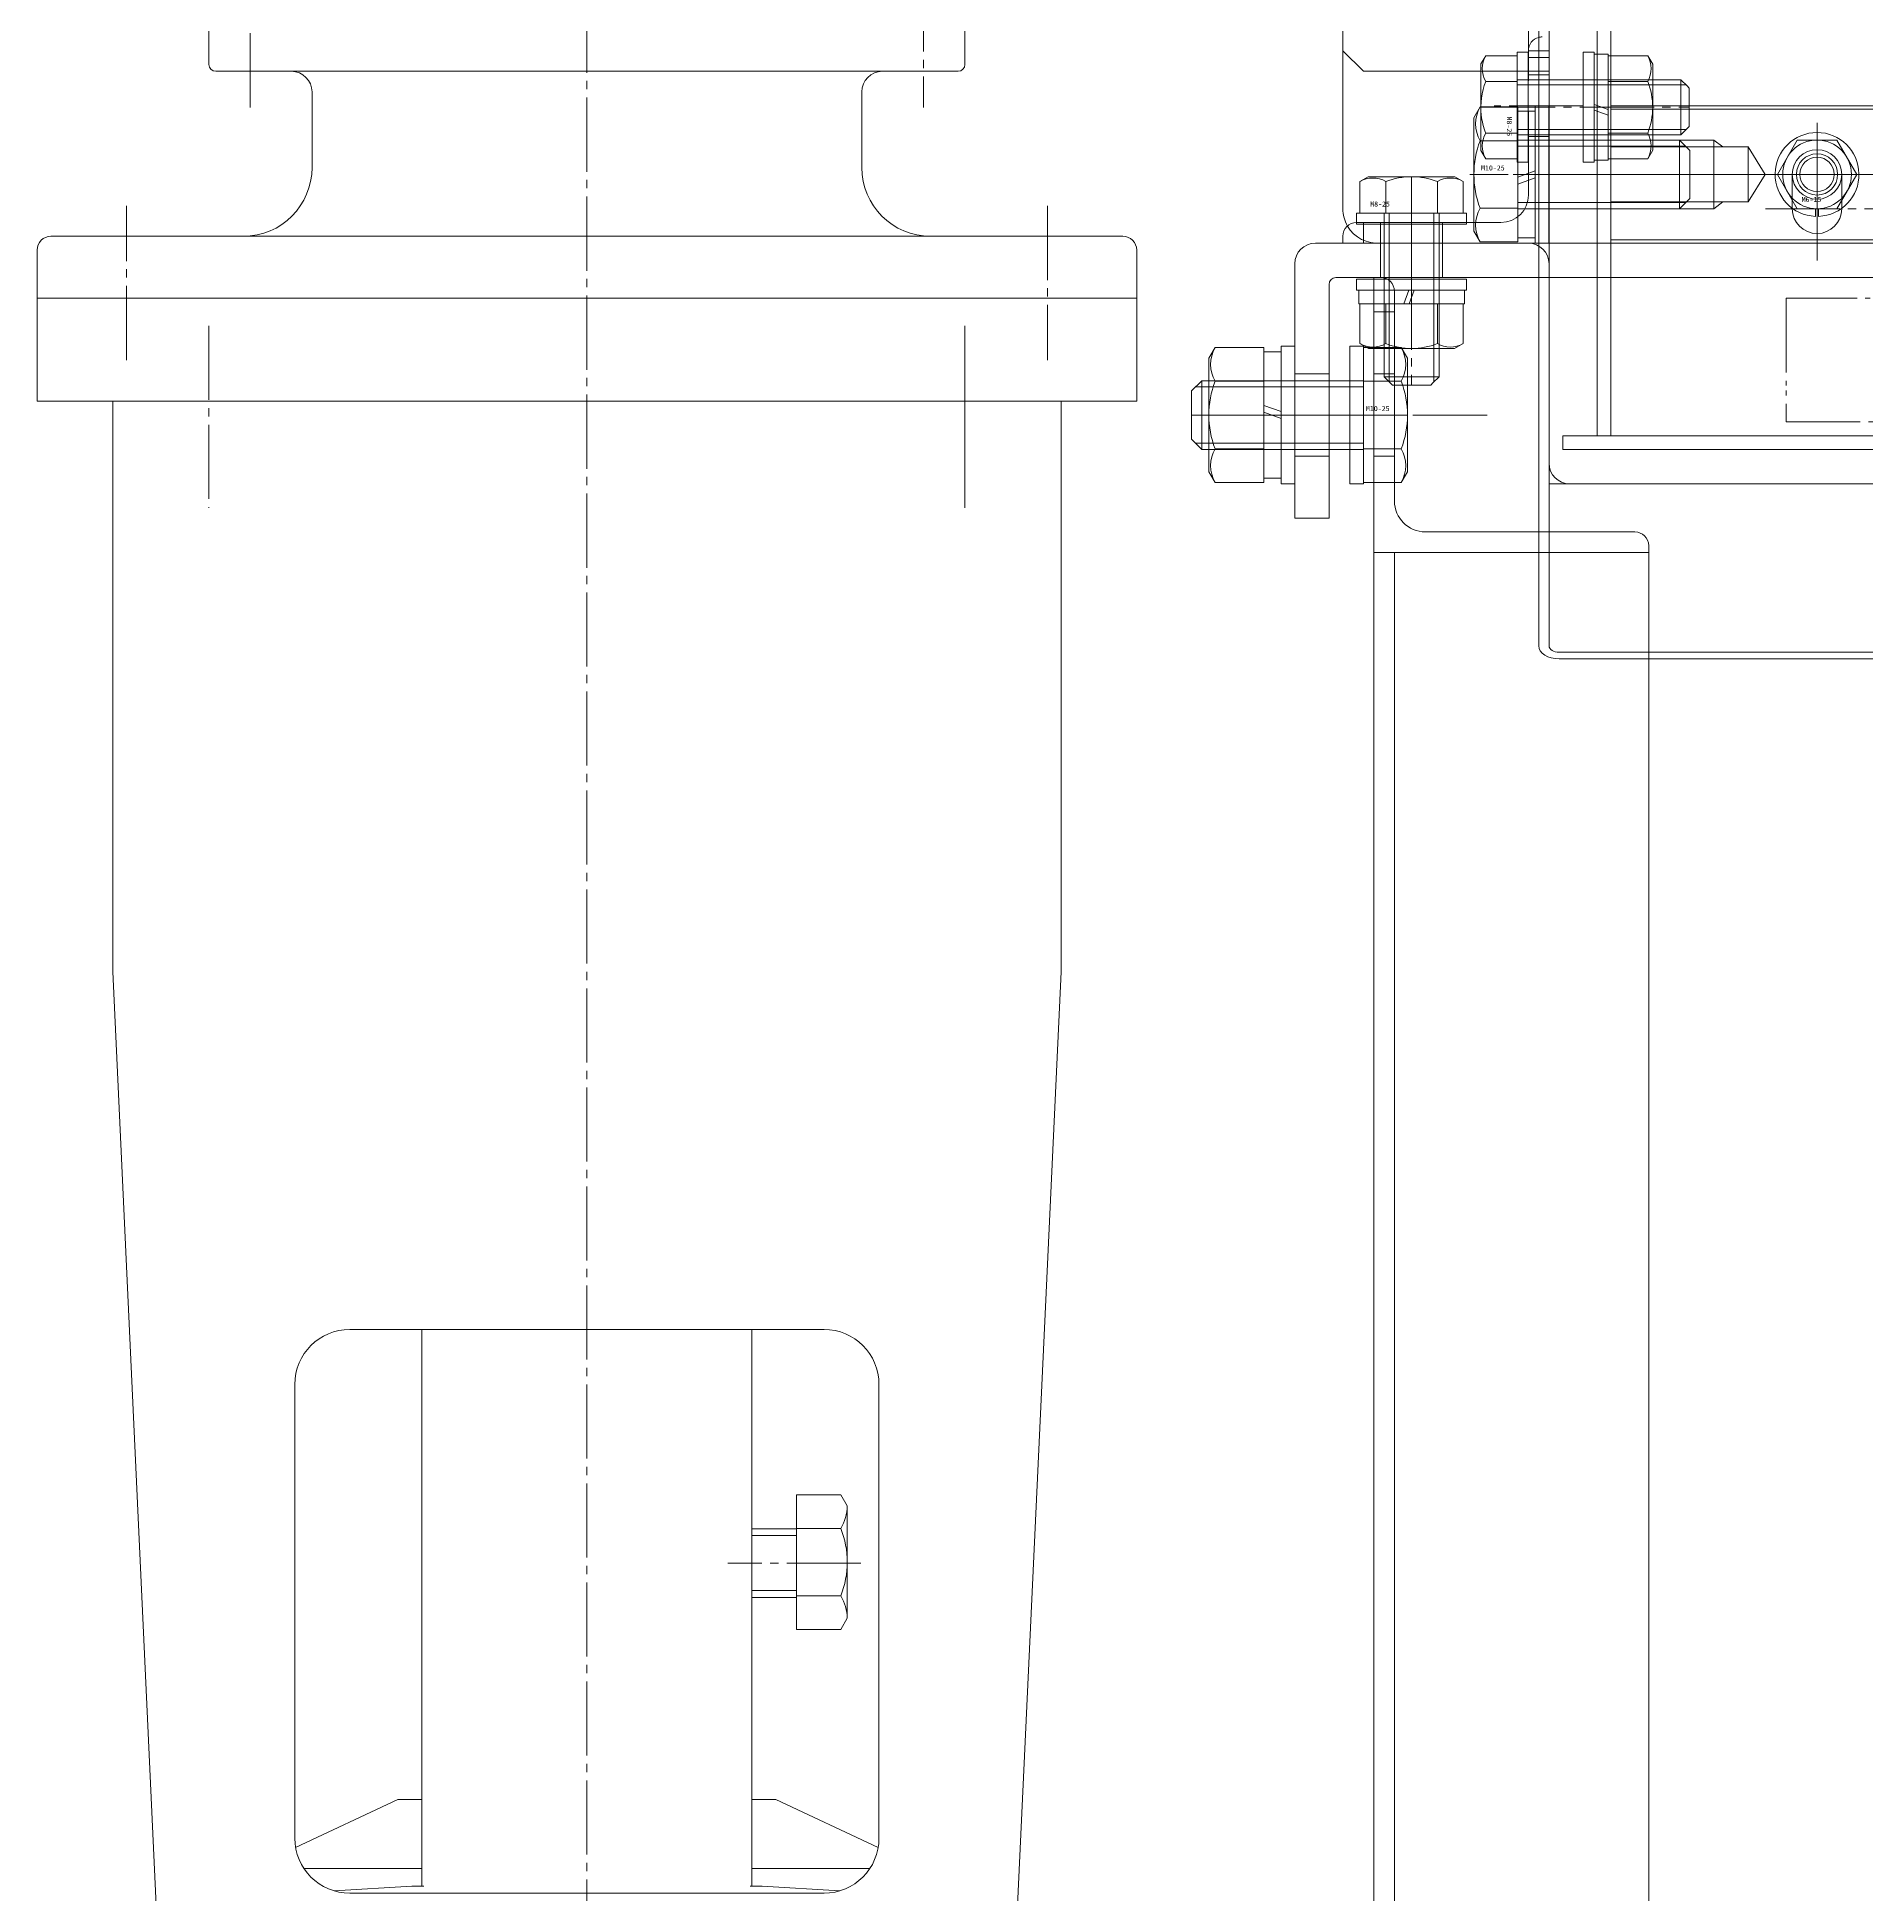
# Model space of a CAD drawing. Units: millimetres at full size. Extents: x -5218 to 5218, y -4308 to 3712.
# Drawn here: x -4675.7 to -4409.5, y 1249.3 to 1519.6 of the extents above; entities that cross this region are included whole.
import ezdxf
from ezdxf.enums import TextEntityAlignment as Align

# ---------------------------------------------------------------- set-up
doc = ezdxf.new("R2010")
doc.units = ezdxf.units.MM
doc.header["$LTSCALE"] = 1.2
doc.linetypes.add('CHAIN2', pattern=[12, 9, -1, 1, -1])
doc.linetypes.add('DOUBLE_CHAIN2', pattern=[12.8, 9, -1, 0.6, -0.6, 0.6, -1])
for name, color, linetype, lineweight in [('0-1_01_外形線', 134, 'Continuous', 9), ('0-2_03_かくれ線', 5, 'Continuous', 9), ('0-3_04_中心線', 4, 'CHAIN2', 9), ('0-4_02_細線', 6, 'Continuous', 9), ('0-6_05_仮想線', 7, 'DOUBLE_CHAIN2', 9)]:
    doc.layers.add(name, color=color, linetype=linetype, lineweight=lineweight)
doc.styles.add('ＭＳ ゴシック', font='')
doc.styles.get('ＭＳ ゴシック').set_extended_font_data('MS Gothic')

msp = doc.modelspace()

# ---------------------------------------------------------------- linework, layer by layer
at = {"layer": '0-1_01_外形線'}
for p, q in [((-4457.223, 1764.593), (-4457.223, 1431.042)), ((-4455.723, 1764.593), (-4455.723, 1431.042)), ((-4650.722, 1515.589), (-4650.722, 1537.589)), ((-4540.722, 1537.589), (-4540.722, 1515.589)), ((-4458.723, 1522.083), (-4458.723, 1517.586)), ((-4485.723, 1494.586), (-4485.724, 1517.588)), ((-4464.94, 1516.864), (-4465.636, 1515.659)), ((-4460.336, 1516.864), (-4464.94, 1516.864)), ((-4460.336, 1517.359), (-4460.336, 1508.214)), ((-4458.736, 1517.359), (-4460.336, 1517.359)), ((-4460.336, 1516.864), (-4460.336, 1508.214)), ((-4458.738, 1508.774), (-4458.723, 1517.589)), ((-4458.736, 1507.599), (-4458.736, 1517.359)), ((-4458.723, 1516.589), (-4457.223, 1516.589)), ((-4649.722, 1514.589), (-4595.722, 1514.589)), ((-4595.722, 1514.589), (-4541.722, 1514.589)), ((-4465.636, 1508.213), (-4465.636, 1515.659)), ((-4635.722, 1500.589), (-4635.722, 1511.589)), ((-4555.722, 1511.589), (-4555.722, 1500.589)), ((-4460.336, 1513.111), (-4464.94, 1513.111)), ((-4465.75, 1509.404), (-4466.653, 1507.839)), ((-4466.653, 1507.839), (-4466.653, 1491.339)), ((-4460.253, 1509.404), (-4465.75, 1509.404)), ((-4460.253, 1489.774), (-4460.253, 1509.404)), ((-4457.753, 1508.789), (-4460.253, 1508.789)), ((-4457.753, 1489.589), (-4457.753, 1509.589)), ((-4457.223, 1509.589), (-4457.753, 1509.589)), ((-4460.253, 1504.496), (-4465.75, 1504.496)), ((-4457.753, 1500.089), (-4460.253, 1499.179)), ((-4483.228, 1498.563), (-4482.022, 1499.259)), ((-4483.228, 1493.959), (-4483.228, 1498.563)), ((-4482.022, 1499.259), (-4469.422, 1499.259)), ((-4479.475, 1493.959), (-4479.475, 1498.563)), ((-4471.97, 1493.959), (-4471.97, 1498.563)), ((-4468.217, 1498.563), (-4469.422, 1499.259)), ((-4468.217, 1493.959), (-4468.217, 1498.563)), ((-4457.753, 1499.089), (-4460.253, 1498.179)), ((-4460.253, 1494.682), (-4465.75, 1494.682)), ((-4466.653, 1492.589), (-4483.723, 1492.589)), ((-4467.722, 1493.959), (-4483.722, 1493.959)), ((-4483.722, 1492.359), (-4483.722, 1493.959)), ((-4483.722, 1492.359), (-4467.722, 1492.359)), ((-4468.217, 1493.959), (-4483.228, 1493.959)), ((-4482.723, 1489.589), (-4482.723, 1492.589)), ((-4467.722, 1492.359), (-4467.722, 1493.959)), ((-4673.722, 1490.589), (-4595.722, 1490.589)), ((-4595.722, 1490.589), (-4517.723, 1490.589)), ((-4457.223, 1489.589), (-4489.723, 1489.589)), ((-4485.723, 1489.589), (-4485.723, 1490.589)), ((-4466.653, 1489.589), (-4485.723, 1489.589)), ((-4465.75, 1489.774), (-4466.653, 1491.339)), ((-4460.253, 1489.774), (-4465.75, 1489.774)), ((-4460.253, 1490.389), (-4457.753, 1490.389)), ((-4457.753, 1489.589), (-4457.223, 1489.589)), ((-4675.722, 1481.589), (-4675.722, 1488.589)), ((-4515.723, 1488.589), (-4515.723, 1481.589)), ((-4457.223, 1484.589), (-4486.723, 1484.589)), ((-4455.723, 1484.589), (-4176.723, 1484.589)), ((-4675.722, 1481.589), (-4675.722, 1466.589)), ((-4675.722, 1481.589), (-4595.722, 1481.589)), ((-4675.722, 1481.589), (-4595.722, 1481.589)), ((-4515.723, 1481.589), (-4595.722, 1481.589)), ((-4515.723, 1481.589), (-4595.722, 1481.589)), ((-4515.723, 1481.589), (-4515.723, 1466.589)), ((-4478.223, 1452.089), (-4478.223, 1482.589)), ((-4481.223, 1479.589), (-4478.223, 1479.589)), ((-4540.722, 1477.589), (-4540.722, 1451.089)), ((-4504.319, 1474.404), (-4505.223, 1472.839)), ((-4505.223, 1456.339), (-4505.223, 1472.839)), ((-4497.223, 1474.404), (-4504.319, 1474.404)), ((-4497.223, 1454.774), (-4497.223, 1474.404)), ((-4494.723, 1474.589), (-4494.723, 1454.589)), ((-4494.723, 1474.589), (-4492.723, 1474.589)), ((-4492.723, 1474.589), (-4492.723, 1454.589)), ((-4484.723, 1474.589), (-4484.723, 1454.589)), ((-4484.723, 1474.589), (-4482.723, 1474.589)), ((-4482.723, 1474.589), (-4482.723, 1454.589)), ((-4482.723, 1474.404), (-4477.226, 1474.404)), ((-4477.226, 1474.404), (-4476.323, 1472.839)), ((-4476.323, 1472.839), (-4476.323, 1456.339)), ((-4506.223, 1469.589), (-4507.723, 1468.089)), ((-4507.723, 1468.089), (-4507.723, 1461.089)), ((-4505.223, 1468.689), (-4507.123, 1468.689)), ((-4505.223, 1469.589), (-4505.223, 1459.589)), ((-4497.223, 1469.496), (-4504.319, 1469.496)), ((-4482.723, 1469.496), (-4477.226, 1469.496)), ((-4675.722, 1466.589), (-4595.722, 1466.589)), ((-4664.722, 1383.589), (-4664.722, 1466.589)), ((-4664.722, 1466.589), (-4645.222, 1466.589)), ((-4515.723, 1466.589), (-4595.722, 1466.589)), ((-4526.722, 1466.589), (-4546.222, 1466.589)), ((-4526.722, 1383.589), (-4526.722, 1466.589)), ((-4494.723, 1465.089), (-4497.223, 1465.999)), ((-4497.223, 1455.389), (-4497.223, 1464.999)), ((-4494.723, 1464.089), (-4497.223, 1464.999)), ((-4506.223, 1459.589), (-4507.723, 1461.089)), ((-4505.223, 1460.489), (-4507.123, 1460.489)), ((-4497.223, 1459.682), (-4504.319, 1459.682)), ((-4482.723, 1459.682), (-4477.226, 1459.682)), ((-4504.319, 1454.774), (-4505.223, 1456.339)), ((-4497.223, 1454.774), (-4504.319, 1454.774)), ((-4494.723, 1455.389), (-4497.223, 1455.389)), ((-4494.723, 1454.589), (-4492.723, 1454.589)), ((-4484.723, 1454.589), (-4482.723, 1454.589)), ((-4482.723, 1454.774), (-4477.226, 1454.774)), ((-4477.226, 1454.774), (-4476.323, 1456.339)), ((-4455.723, 1454.586), (-4176.723, 1454.586)), ((-4443.223, 1447.589), (-4473.723, 1447.589)), ((-4441.223, 1444.589), (-4441.223, 1445.589)), ((-4454.223, 1430.078), (-4178.223, 1430.078)), ((-4178.223, 1429.114), (-4454.223, 1429.114)), ((-4664.722, 1383.589), (-4657.232, 1223.009)), ((-4526.722, 1383.589), (-4534.213, 1223.009)), ((-4595.722, 1331.589), (-4630.222, 1331.589)), ((-4619.722, 1331.589), (-4619.722, 1250.589)), ((-4595.722, 1331.589), (-4561.222, 1331.589)), ((-4571.722, 1331.589), (-4571.722, 1250.589)), ((-4638.222, 1323.589), (-4638.222, 1257.589)), ((-4553.222, 1323.589), (-4553.222, 1257.589)), ((-4565.247, 1287.944), (-4565.247, 1307.543)), ((-4558.78, 1307.543), (-4565.247, 1307.543)), ((-4557.841, 1305.921), (-4558.777, 1307.543)), ((-4565.247, 1302.589), (-4571.722, 1302.589)), ((-4558.777, 1302.643), (-4565.247, 1302.643)), ((-4565.247, 1292.589), (-4571.722, 1292.589)), ((-4558.777, 1292.844), (-4565.247, 1292.844)), ((-4558.777, 1287.944), (-4565.247, 1287.944)), ((-4623.222, 1263.189), (-4638.108, 1256.243)), ((-4623.222, 1263.189), (-4619.722, 1263.189)), ((-4568.222, 1263.189), (-4571.722, 1263.189)), ((-4568.222, 1263.189), (-4553.337, 1256.243)), ((-4636.904, 1253.189), (-4619.722, 1253.189)), ((-4554.541, 1253.189), (-4571.722, 1253.189)), ((-4632.515, 1249.925), (-4621.222, 1250.589)), ((-4595.722, 1249.589), (-4630.222, 1249.589)), ((-4619.472, 1250.589), (-4621.222, 1250.589)), ((-4595.722, 1249.589), (-4561.222, 1249.589)), ((-4571.972, 1250.589), (-4570.222, 1250.589)), ((-4558.929, 1249.925), (-4570.222, 1250.589))]:
    msp.add_line(p, q, dxfattribs=at)
for points in [[(-4465.636, 1514.586), (-4482.723, 1514.586), (-4485.723, 1517.586), (-4485.723, 1607.439)], [(-4492.723, 1486.589), (-4492.723, 1449.589), (-4487.723, 1449.589), (-4487.723, 1483.589)], [(-4480.223, 1484.589), (-4481.223, 1484.589), (-4481.223, 1444.589), (-4441.223, 1444.589)], [(-4675.722, 1481.589), (-4595.722, 1481.589), (-4515.723, 1481.589)], [(-4675.722, 1481.589), (-4595.722, 1481.589), (-4515.723, 1481.589)], [(-4497.223, 1465.999), (-4497.223, 1473.789), (-4494.723, 1473.789)], [(-4505.223, 1469.589), (-4506.223, 1469.589), (-4506.223, 1459.589), (-4505.223, 1459.589)], [(-4441.223, 1244.589), (-4441.223, 1444.589), (-4481.223, 1444.589), (-4481.223, 1244.589)], [(-4557.841, 1305.921), (-4557.841, 1289.566), (-4558.777, 1287.944)]]:
    msp.add_lwpolyline(points, dxfattribs=at)
for centre, radius, start, end in [((-4456.723, 1517.589), 2, 104.47751, 180), ((-4461.69, 1514.988), 3.753, 150.00001, 209.99999), ((-4649.722, 1515.589), 1, 180, 270), ((-4638.722, 1511.589), 3, 0, 90), ((-4552.722, 1511.589), 3, 90, 180), ((-4541.722, 1515.589), 1, 270, 0), ((-4455.171, 1509.359), 10.465, 158.98558, 186.2826), ((-4461.5, 1506.95), 4.907, 150.00001, 209.99999), ((-4452.874, 1499.589), 13.779, 159.136, 200.864), ((-4645.722, 1500.589), 10, 270, 0), ((-4545.722, 1500.589), 10, 180, 270), ((-4481.351, 1495.313), 3.753, 60.00001, 119.99999), ((-4475.722, 1488.794), 10.465, 68.98558, 111.01442), ((-4470.093, 1495.313), 3.753, 60.00001, 119.99999), ((-4480.723, 1494.586), 5, 180, 210.03328), ((-4461.5, 1492.228), 4.907, 150.00001, 209.99999), ((-4483.723, 1490.589), 2, 90, 180), ((-4673.722, 1488.589), 2, 90, 180), ((-4517.723, 1488.589), 2, 0, 90), ((-4489.723, 1486.589), 3, 90, 180), ((-4486.723, 1483.589), 1, 90, 180), ((-4480.223, 1482.589), 2, 0, 90), ((-4500.069, 1471.95), 4.907, 150.00001, 209.99999), ((-4481.476, 1471.95), 4.907, 330.00001, 29.99999), ((-4491.444, 1464.589), 13.779, 159.136, 200.864), ((-4490.102, 1464.589), 13.779, 339.136, 20.864), ((-4500.069, 1457.228), 4.907, 150.00001, 209.99999), ((-4481.476, 1457.228), 4.907, 330.00001, 29.99999), ((-4473.723, 1452.089), 4.5, 180, 270), ((-4443.223, 1445.589), 2, 0, 90), ((-4630.222, 1323.589), 8, 90, 180), ((-4561.222, 1323.589), 8, 0, 90), ((-4564.394, 1306.021), 6.551, 328.9828, 359.13138), ((-4571.14, 1297.744), 13.299, 338.37986, 21.61714), ((-4564.394, 1289.466), 6.551, 0.86868, 31.0172), ((-4630.222, 1257.589), 8, 180, 270), ((-4561.222, 1257.589), 8, 270, 0)]:
    msp.add_arc(centre, radius, start, end, dxfattribs=at)
for major_axis in [(3, 0), (1.5, 0)]:
    msp.add_ellipse((-4454.223, 1431.042), major_axis=major_axis, ratio=0.642788, start_param=3.1415927, end_param=4.712389, dxfattribs=at)
at = {"layer": '0-2_03_かくれ線'}
for p, q in [((-4446.723, 1461.586), (-4446.723, 1829.586)), ((-4485.722, 1796.587), (-4485.724, 1517.588)), ((-4455.723, 1514.586), (-4455.723, 1619.586)), ((-4455.723, 1489.589), (-4455.723, 1519.589)), ((-4455.723, 1517.586), (-4458.723, 1517.586)), ((-4458.723, 1517.586), (-4458.723, 1514.586)), ((-4455.723, 1516.589), (-4457.223, 1516.589)), ((-4450.736, 1517.359), (-4450.736, 1501.359)), ((-4449.136, 1517.359), (-4450.736, 1517.359)), ((-4449.136, 1501.359), (-4449.136, 1517.359)), ((-4449.136, 1517.059), (-4449.136, 1509.759)), ((-4449.136, 1517.059), (-4447.136, 1517.059)), ((-4447.136, 1517.059), (-4447.136, 1509.031)), ((-4447.136, 1516.864), (-4447.136, 1501.853)), ((-4465.636, 1514.586), (-4455.723, 1514.586)), ((-4460.336, 1513.359), (-4440.636, 1513.359)), ((-4455.723, 1514.089), (-4458.723, 1514.089)), ((-4440.636, 1515.609), (-4440.636, 1503.109)), ((-4440.636, 1513.359), (-4436.536, 1513.359)), ((-4436.536, 1505.359), (-4436.536, 1513.359)), ((-4436.536, 1513.359), (-4435.636, 1512.459)), ((-4460.336, 1512.609), (-4440.636, 1512.609)), ((-4447.136, 1513.111), (-4441.361, 1513.111)), ((-4440.636, 1512.609), (-4435.786, 1512.609)), ((-4435.636, 1512.459), (-4435.336, 1512.159)), ((-4435.336, 1506.559), (-4435.336, 1512.159)), ((-4465.636, 1508.213), (-4465.636, 1503.059)), ((-4460.336, 1508.214), (-4460.336, 1501.359)), ((-4458.723, 1508.774), (-4458.723, 1496.589)), ((-4457.223, 1509.589), (-4455.753, 1509.589)), ((-4455.753, 1489.589), (-4455.753, 1509.589)), ((-4449.136, 1509.759), (-4447.136, 1509.031)), ((-4449.136, 1508.959), (-4449.136, 1501.659)), ((-4449.136, 1508.959), (-4447.136, 1508.231)), ((-4447.136, 1508.231), (-4447.136, 1501.659)), ((-4446.723, 1509.589), (-4185.723, 1509.589)), ((-4446.723, 1489.589), (-4446.723, 1509.589)), ((-4446.723, 1509.089), (-4185.723, 1509.089)), ((-4460.336, 1505.606), (-4464.94, 1505.606)), ((-4460.336, 1506.109), (-4440.636, 1506.109)), ((-4460.336, 1505.359), (-4440.636, 1505.359)), ((-4458.736, 1507.599), (-4458.736, 1501.359)), ((-4447.136, 1505.606), (-4441.361, 1505.606)), ((-4440.636, 1506.109), (-4435.786, 1506.109)), ((-4440.636, 1505.359), (-4436.536, 1505.359)), ((-4436.536, 1505.359), (-4435.636, 1506.259)), ((-4435.636, 1506.259), (-4435.336, 1506.559)), ((-4464.94, 1501.853), (-4465.636, 1503.059)), ((-4460.253, 1504.589), (-4436.753, 1504.589)), ((-4460.253, 1503.689), (-4435.853, 1503.689)), ((-4455.723, 1505.089), (-4458.723, 1505.089)), ((-4446.723, 1504.589), (-4431.723, 1504.589)), ((-4446.723, 1503.589), (-4426.727, 1503.589)), ((-4436.753, 1504.589), (-4435.253, 1503.089)), ((-4436.753, 1504.589), (-4436.753, 1494.589)), ((-4435.253, 1503.089), (-4435.253, 1496.089)), ((-4431.723, 1504.589), (-4430.424, 1503.589)), ((-4431.723, 1504.589), (-4431.723, 1494.589)), ((-4424.273, 1499.589), (-4426.727, 1503.589)), ((-4426.727, 1503.589), (-4426.727, 1499.589)), ((-4419.61, 1504.589), (-4422.496, 1499.589)), ((-4413.836, 1504.589), (-4419.61, 1504.589)), ((-4416.723, 1494.589), (-4416.723, 1504.589)), ((-4410.949, 1499.589), (-4413.836, 1504.589)), ((-4460.336, 1501.853), (-4464.94, 1501.853)), ((-4458.736, 1501.359), (-4460.336, 1501.359)), ((-4449.136, 1501.359), (-4450.736, 1501.359)), ((-4447.136, 1501.659), (-4449.136, 1501.659)), ((-4451.723, 1499.589), (-4180.723, 1499.589)), ((-4420.323, 1499.589), (-4420.323, 1494.589)), ((-4413.836, 1494.589), (-4410.949, 1499.589)), ((-4413.123, 1494.589), (-4413.123, 1499.589)), ((-4460.253, 1495.489), (-4435.853, 1495.489)), ((-4460.253, 1494.589), (-4436.753, 1494.589)), ((-4446.723, 1495.589), (-4426.727, 1495.589)), ((-4446.723, 1494.589), (-4431.723, 1494.589)), ((-4436.753, 1494.589), (-4435.253, 1496.089)), ((-4431.723, 1494.589), (-4430.424, 1495.589)), ((-4416.948, 1494.589), (-4416.948, 1493.493)), ((-4416.498, 1494.589), (-4416.498, 1493.493)), ((-4480.223, 1489.589), (-4480.223, 1492.589)), ((-4479.722, 1493.959), (-4479.722, 1474.259)), ((-4478.972, 1493.959), (-4478.972, 1474.259)), ((-4472.472, 1493.959), (-4472.472, 1474.259)), ((-4471.722, 1493.959), (-4471.722, 1474.259)), ((-4471.223, 1489.589), (-4471.223, 1492.589)), ((-4466.653, 1492.589), (-4462.723, 1492.589)), ((-4480.723, 1489.586), (-4458.723, 1489.586)), ((-4480.223, 1489.589), (-4480.223, 1484.589)), ((-4471.223, 1489.589), (-4471.223, 1484.589)), ((-4455.723, 1489.589), (-4466.653, 1489.589)), ((-4175.223, 1489.589), (-4457.223, 1489.589)), ((-4457.223, 1489.589), (-4455.753, 1489.589)), ((-4446.723, 1490.089), (-4185.723, 1490.089)), ((-4446.723, 1489.589), (-4185.723, 1489.589)), ((-4455.723, 1486.586), (-4455.723, 1457.586)), ((-4467.722, 1484.359), (-4483.722, 1484.359)), ((-4483.722, 1482.759), (-4483.722, 1484.359)), ((-4467.722, 1482.759), (-4467.722, 1484.359)), ((-4457.223, 1484.589), (-4175.223, 1484.589)), ((-4483.722, 1482.759), (-4467.722, 1482.759)), ((-4476.122, 1482.759), (-4483.422, 1482.759)), ((-4483.422, 1480.759), (-4483.422, 1482.759)), ((-4476.122, 1482.759), (-4476.85, 1480.759)), ((-4475.322, 1482.759), (-4476.05, 1480.759)), ((-4468.022, 1482.759), (-4475.322, 1482.759)), ((-4468.022, 1482.759), (-4468.022, 1480.759)), ((-4476.85, 1480.759), (-4483.422, 1480.759)), ((-4468.217, 1480.759), (-4483.228, 1480.759)), ((-4479.475, 1480.759), (-4479.475, 1474.984)), ((-4468.022, 1480.759), (-4476.05, 1480.759)), ((-4471.97, 1480.759), (-4471.97, 1474.984)), ((-4469.472, 1474.259), (-4481.972, 1474.259)), ((-4479.722, 1474.259), (-4479.722, 1470.159)), ((-4478.972, 1474.259), (-4478.972, 1469.409)), ((-4472.472, 1474.259), (-4472.472, 1469.409)), ((-4471.722, 1474.259), (-4471.722, 1470.159)), ((-4492.723, 1470.589), (-4487.723, 1470.589)), ((-4478.223, 1470.589), (-4481.223, 1470.589)), ((-4479.722, 1470.159), (-4471.722, 1470.159)), ((-4479.722, 1470.159), (-4478.822, 1469.259)), ((-4471.722, 1470.159), (-4472.622, 1469.259)), ((-4482.723, 1469.589), (-4505.223, 1469.589)), ((-4482.723, 1468.689), (-4505.223, 1468.689)), ((-4478.822, 1469.259), (-4478.522, 1468.959)), ((-4478.522, 1468.959), (-4472.922, 1468.959)), ((-4472.622, 1469.259), (-4472.922, 1468.959)), ((-4482.723, 1460.489), (-4505.223, 1460.489)), ((-4482.723, 1459.589), (-4505.223, 1459.589)), ((-4492.723, 1458.589), (-4487.723, 1458.589)), ((-4478.223, 1458.589), (-4481.223, 1458.589)), ((-4442.723, 1454.586), (-4452.723, 1454.586)), ((-4189.723, 1454.586), (-4442.723, 1454.586)), ((-4478.223, 1444.589), (-4478.223, 94.59))]:
    msp.add_line(p, q, dxfattribs=at)
for points in [[(-4183.723, 1829.586), (-4448.723, 1829.586), (-4448.723, 1461.586), (-4183.723, 1461.586)], [(-4176.723, 1614.589), (-4455.723, 1614.589), (-4455.723, 1484.589), (-4176.723, 1484.589)], [(-4178.723, 1459.586), (-4453.723, 1459.586), (-4453.723, 1461.586), (-4178.723, 1461.586)]]:
    msp.add_lwpolyline(points, close=True, dxfattribs=at)
for points in [[(-4455.722, 1621.589), (-4455.722, 1489.589), (-4446.722, 1489.589), (-4446.722, 1621.589)], [(-4447.136, 1516.864), (-4441.361, 1516.864), (-4440.636, 1515.609)], [(-4447.136, 1501.853), (-4441.361, 1501.853), (-4440.636, 1503.109)], [(-4424.273, 1499.589), (-4426.727, 1495.589), (-4426.727, 1499.589)], [(-4422.496, 1499.589), (-4419.61, 1494.589), (-4413.836, 1494.589)], [(-4483.228, 1480.759), (-4483.228, 1474.984), (-4481.972, 1474.259)], [(-4468.217, 1480.759), (-4468.217, 1474.984), (-4469.472, 1474.259)]]:
    msp.add_lwpolyline(points, dxfattribs=at)
for centre, radius in [((-4416.723, 1499.589), 5), ((-4416.723, 1499.586), 3.6), ((-4416.723, 1499.589), 3), ((-4416.723, 1499.589), 2.5)]:
    msp.add_circle(centre, radius, dxfattribs=at)
for centre, radius, start, end in [((-4456.723, 1517.589), 2, 90, 104.47751), ((-4444.611, 1514.988), 3.753, 330.00001, 29.99999), ((-4450.713, 1509.359), 10.076, 338.13461, 21.86539), ((-4455.171, 1509.359), 10.465, 186.2826, 201.01442), ((-4461.69, 1503.729), 3.753, 150.00001, 209.99999), ((-4444.611, 1503.729), 3.753, 330.00001, 29.99999), ((-4416.723, 1499.589), 6.1, 272.11385, 267.88615), ((-4416.723, 1499.589), 3.6, 0, 180), ((-4462.723, 1496.589), 4, 270, 0), ((-4416.723, 1494.589), 3.6, 180, 0), ((-4480.723, 1494.586), 5, 210.03328, 275.73917), ((-4458.723, 1486.586), 3, 0, 90), ((-4481.351, 1478.234), 3.753, 240.00001, 299.99999), ((-4475.722, 1484.335), 10.076, 248.13461, 291.86539), ((-4470.093, 1478.234), 3.753, 240.00001, 299.99999), ((-4452.723, 1457.586), 3, 180, 270)]:
    msp.add_arc(centre, radius, start, end, dxfattribs=at)
at = {"layer": '0-3_04_中心線'}
for p, q in [((-4595.722, 1197.589), (-4595.722, 1686.59)), ((-4644.722, 1509.32), (-4644.722, 1542.657)), ((-4546.722, 1542.657), (-4546.722, 1509.32)), ((-4465.636, 1509.359), (-4435.336, 1509.359)), ((-4450.723, 1509.589), (-4463.723, 1509.589)), ((-4416.723, 1507.089), (-4416.723, 1487.089)), ((-4416.723, 1492.086), (-4416.723, 1507.086)), ((-4416.723, 1505.689), (-4416.723, 1493.489)), ((-4475.723, 1484.589), (-4475.723, 1497.589)), ((-4475.722, 1499.259), (-4475.722, 1468.959)), ((-4435.253, 1499.589), (-4467.253, 1499.589)), ((-4447.753, 1499.589), (-4466.653, 1499.589)), ((-4424.223, 1499.589), (-4208.223, 1499.589)), ((-4424.223, 1499.586), (-4208.223, 1499.586)), ((-4410.623, 1499.589), (-4422.823, 1499.589)), ((-4662.722, 1472.589), (-4662.722, 1495.032)), ((-4528.723, 1495.032), (-4528.723, 1472.589)), ((-4475.723, 1494.589), (-4475.723, 1479.589)), ((-4424.223, 1494.589), (-4208.223, 1494.589)), ((-4650.722, 1477.589), (-4650.722, 1451.089)), ((-4540.722, 1477.589), (-4540.722, 1451.089)), ((-4507.723, 1464.589), (-4476.323, 1464.589)), ((-4502.723, 1464.589), (-4477.723, 1464.589)), ((-4498.223, 1464.589), (-4479.323, 1464.589)), ((-4464.723, 1464.589), (-4494.723, 1464.589)), ((-4555.847, 1297.589), (-4575.24, 1297.589))]:
    msp.add_line(p, q, dxfattribs=at)
at = {"layer": '0-4_02_細線'}
for p, q in [((-4565.247, 1301.589), (-4571.722, 1301.589)), ((-4565.247, 1293.589), (-4571.722, 1293.589))]:
    msp.add_line(p, q, dxfattribs=at)
at = {"layer": '0-6_05_仮想線'}
for p, q in [((-4211.223, 1481.589), (-4421.223, 1481.589)), ((-4421.223, 1481.589), (-4421.223, 1463.589)), ((-4421.223, 1463.589), (-4211.223, 1463.589))]:
    msp.add_line(p, q, dxfattribs=at)

# ---------------------------------------------------------------- texts
at = {"layer": '0-2_03_かくれ線', "style": 'ＭＳ ゴシック'}
msp.add_text('M8-25', height=0.7331, rotation=270, dxfattribs=at).set_placement((-4462.076, 1508.008), align=Align.BOTTOM_LEFT)
for s, p in [('M10-25', (-4465.611, 1499.949)), ('M8-25', (-4481.74, 1494.699)), ('M6-15', (-4418.958, 1495.36)), ('M10-25', (-4482.364, 1464.949))]:
    msp.add_text(s, height=0.7331, dxfattribs=at).set_placement(p, align=Align.BOTTOM_LEFT)

doc.saveas('drawing.dxf')
